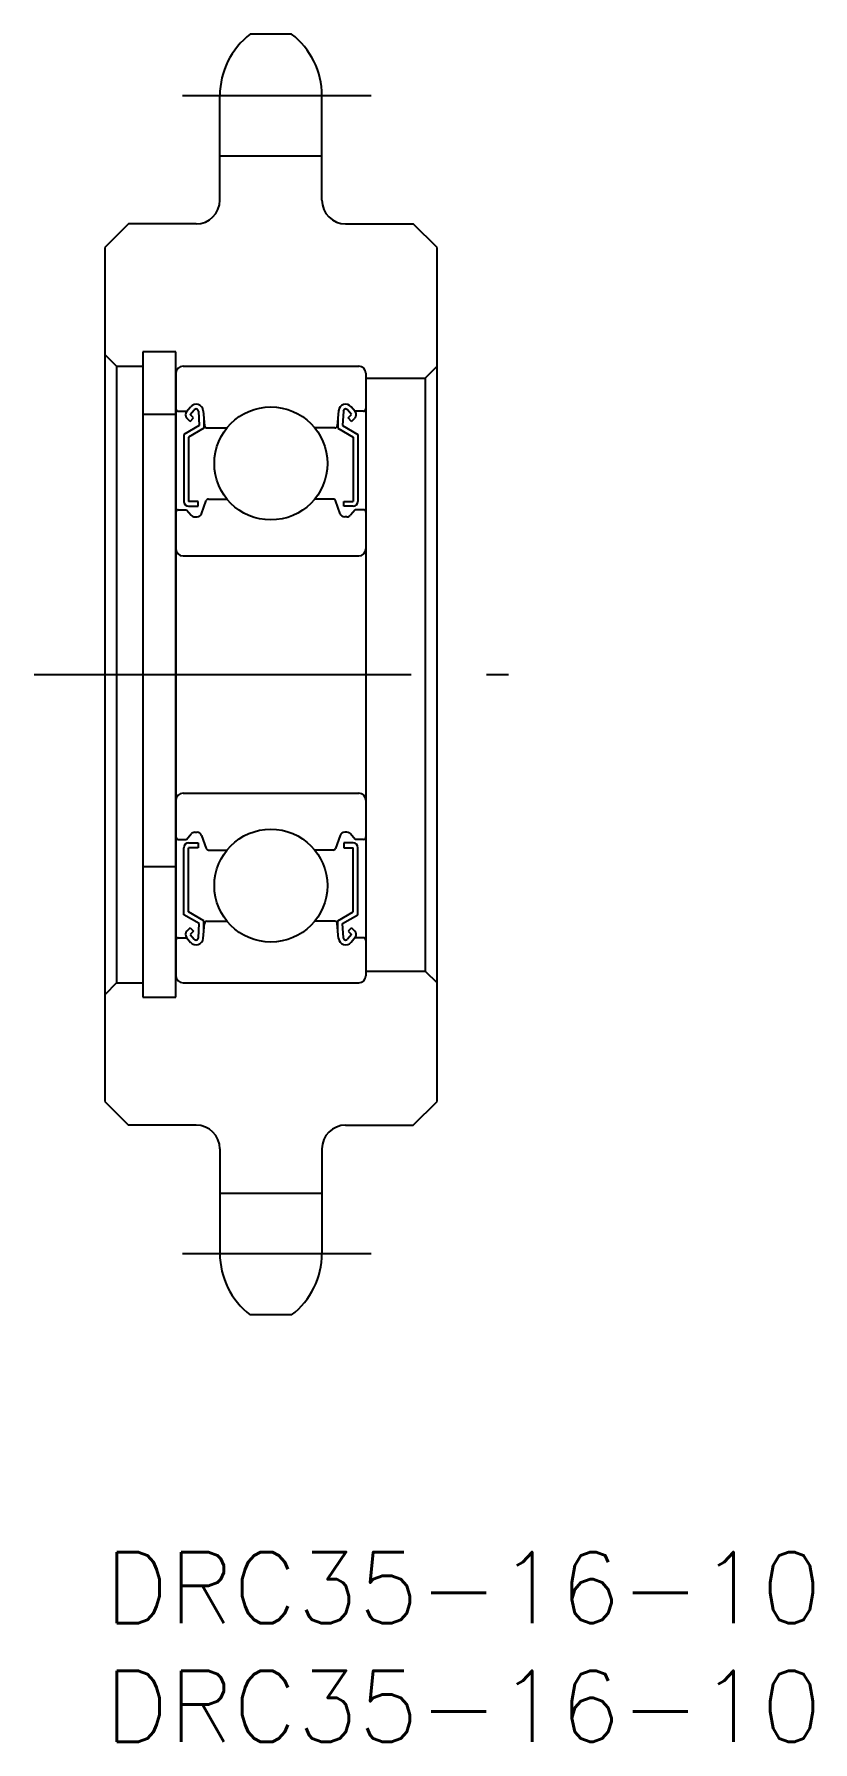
# Model space of a CAD drawing. Extents: x -3 to 29.8, y -8 to 64.
import ezdxf

# ---------------------------------------------------------------- set-up
doc = ezdxf.new("R2010")
doc.units = 0
doc.header["$LTSCALE"] = 0.5
doc.linetypes.add('CENTER', pattern=[50.8, 31.75, -6.35, 6.35, -6.35])
doc.layers.get('0').update_dxf_attribs({"linetype": 'CONTINUOUS'})
doc.layers.add('CENTER', color=1, linetype='CENTER')
doc.styles.get("Standard").update_dxf_attribs({"font": 'txt.shx', "height": 3, "bigfont": 'bigfont.shx'})

# ---------------------------------------------------------------- blocks, each defined once
blk = doc.blocks.new('*U10')
at = {"color": 7, "linetype": 'CONTINUOUS'}
blk.add_text('DRC35-16-10', height=3, dxfattribs=at).set_placement((0, -3))
blk = doc.blocks.new('*U11')
at = {"color": 7, "linetype": 'CONTINUOUS'}
blk.add_text('DRC35-16-10', height=3, dxfattribs=at).set_placement((0, -8))

msp = doc.modelspace()

# ---------------------------------------------------------------- linework, layer by layer
at = {"color": 7, "linetype": 'CONTINUOUS'}
for p, q in [((7.87, 64), (6.13, 64)), ((7, 64), (7, 64)), ((7.473, 64), (7.473, 64)), ((4.85, 57), (4.85, 61.41)), ((9.15, 57), (9.15, 61.41)), ((4.85, 58.87), (9.15, 58.87)), ((1, 56), (0, 55)), ((3.85, 56), (1, 56)), ((10.15, 56), (13, 56)), ((14, 55), (13, 56)), ((0, 55), (0, 19)), ((14, 19), (14, 55)), ((0, 50.5), (0.5, 50)), ((1.6, 50.6), (1.6, 23.4)), ((3, 50.6), (1.6, 50.6)), ((3, 23.4), (3, 50.6)), ((0.5, 50), (0.5, 24)), ((0.5, 50), (1.6, 50)), ((3, 49.7), (3, 24.3)), ((3.3, 50), (10.7, 50)), ((11, 49.7), (11, 24.3)), ((13.5, 49.5), (14, 50)), ((11, 49.5), (13.5, 49.5)), ((13.5, 49.5), (13.5, 24.5)), ((3.448, 48.086), (3.619, 48.291)), ((10.552, 48.086), (10.381, 48.291)), ((1.6, 47.984), (3, 47.984)), ((3.1, 48.1), (3.46, 48.1)), ((3.602, 47.675), (3.46, 47.816)), ((3.602, 47.958), (3.772, 48.16)), ((3.743, 47.817), (3.602, 47.958)), ((3.602, 47.675), (3.743, 47.817)), ((3.948, 48.101), (3.981, 47.501)), ((4.148, 48.124), (4.203, 47.491)), ((4.181, 47.746), (4.181, 47.385)), ((9.852, 48.124), (9.797, 47.491)), ((9.819, 47.746), (9.819, 47.385)), ((10.052, 48.101), (10.019, 47.501)), ((10.398, 47.958), (10.228, 48.16)), ((10.257, 47.817), (10.398, 47.958)), ((10.398, 47.675), (10.257, 47.817)), ((10.398, 47.675), (10.54, 47.816)), ((10.9, 48.1), (10.54, 48.1)), ((3.981, 47.501), (3.331, 47.125)), ((3.331, 47.125), (3.331, 44.3)), ((4.181, 47.385), (3.531, 47.01)), ((3.531, 47.01), (3.531, 44.3)), ((4.303, 47.4), (5.151, 47.4)), ((9.697, 47.4), (8.849, 47.4)), ((9.819, 47.385), (10.469, 47.01)), ((10.019, 47.501), (10.669, 47.125)), ((10.469, 47.01), (10.469, 44.3)), ((10.669, 47.125), (10.669, 44.3)), ((3.1, 43.95), (3.45, 43.95)), ((3.45, 43.95), (3.642, 43.721)), ((3.931, 44.3), (3.531, 44.3)), ((3.531, 44.1), (3.931, 44.1)), ((3.931, 44.1), (3.931, 44.3)), ((4.079, 43.782), (4.28, 44.334)), ((4.374, 44.4), (5.151, 44.4)), ((9.626, 44.4), (8.849, 44.4)), ((9.921, 43.782), (9.72, 44.334)), ((10.069, 44.1), (10.069, 44.3)), ((10.069, 44.3), (10.469, 44.3)), ((10.469, 44.1), (10.069, 44.1)), ((10.55, 43.95), (10.358, 43.721)), ((10.9, 43.95), (10.55, 43.95)), ((3.795, 43.65), (3.891, 43.65)), ((10.205, 43.65), (10.109, 43.65)), ((3.3, 42), (10.7, 42)), ((3.3, 32), (10.7, 32)), ((3.45, 30.05), (3.642, 30.279)), ((3.795, 30.35), (3.891, 30.35)), ((10.205, 30.35), (10.109, 30.35)), ((10.55, 30.05), (10.358, 30.279)), ((3.1, 30.05), (3.45, 30.05)), ((3.331, 26.875), (3.331, 29.7)), ((3.531, 29.9), (3.931, 29.9)), ((3.531, 26.99), (3.531, 29.7)), ((3.931, 29.7), (3.531, 29.7)), ((3.931, 29.9), (3.931, 29.7)), ((4.079, 30.218), (4.28, 29.666)), ((4.374, 29.6), (5.151, 29.6)), ((9.626, 29.6), (8.849, 29.6)), ((9.921, 30.218), (9.72, 29.666)), ((10.069, 29.9), (10.069, 29.7)), ((10.469, 29.9), (10.069, 29.9)), ((10.069, 29.7), (10.469, 29.7)), ((10.469, 26.99), (10.469, 29.7)), ((10.9, 30.05), (10.55, 30.05)), ((10.669, 26.875), (10.669, 29.7)), ((1.6, 28.903), (3, 28.903)), ((3.981, 26.499), (3.331, 26.875)), ((4.181, 26.615), (3.531, 26.99)), ((9.819, 26.615), (10.469, 26.99)), ((10.019, 26.499), (10.669, 26.875)), ((3.602, 26.325), (3.46, 26.184)), ((3.602, 26.325), (3.743, 26.183)), ((3.743, 26.183), (3.602, 26.042)), ((3.602, 26.042), (3.772, 25.84)), ((3.948, 25.899), (3.981, 26.499)), ((4.148, 25.876), (4.203, 26.509)), ((4.181, 26.254), (4.181, 26.615)), ((4.303, 26.6), (5.151, 26.6)), ((9.697, 26.6), (8.849, 26.6)), ((9.852, 25.876), (9.797, 26.509)), ((9.819, 26.254), (9.819, 26.615)), ((10.052, 25.899), (10.019, 26.499)), ((10.398, 26.042), (10.228, 25.84)), ((10.398, 26.325), (10.257, 26.183)), ((10.257, 26.183), (10.398, 26.042)), ((10.398, 26.325), (10.54, 26.184)), ((3.1, 25.9), (3.46, 25.9)), ((3.448, 25.914), (3.619, 25.709)), ((10.552, 25.914), (10.381, 25.709)), ((10.9, 25.9), (10.54, 25.9)), ((11, 24.5), (13.5, 24.5)), ((13.5, 24.5), (14, 24)), ((0.5, 24), (0, 23.5)), ((0.5, 24), (1.6, 24)), ((3.3, 24), (10.7, 24)), ((1.6, 23.4), (3, 23.4)), ((0, 19), (1, 18)), ((13, 18), (14, 19)), ((3.85, 18), (1, 18)), ((10.15, 18), (13, 18)), ((4.85, 17), (4.85, 12.59)), ((9.15, 17), (9.15, 12.59)), ((4.85, 15.13), (9.15, 15.13)), ((7.87, 10), (6.13, 10))]:
    msp.add_line(p, q, dxfattribs=at)
for centre in [(7, 45.9), (7, 28.1)]:
    msp.add_circle(centre, 2.381, dxfattribs=at)
for centre, radius, start, end in [((8.11, 61.41), 3.26, 127.39432, 180), ((5.89, 61.41), 3.26, 0, 52.60047), ((3.85, 57), 1, 270, 0), ((10.15, 57), 1, 180, 270), ((3.3, 49.7), 0.3, 90, 180), ((10.7, 49.7), 0.3, 0, 90), ((3.849, 48.098), 0.3, 4.93539, 140.13695), ((10.151, 48.098), 0.3, 39.86305, 175.06461), ((3.1, 48.2), 0.1, 180, 270), ((3.602, 47.958), 0.2, 140.13695, 225.00202), ((3.849, 48.096), 0.1, 3.10166, 139.95027), ((10.151, 48.096), 0.1, 40.04973, 176.89834), ((10.398, 47.958), 0.2, 314.99798, 39.86305), ((10.9, 48.2), 0.1, 270, 0), ((4.303, 47.5), 0.1, 184.93539, 270), ((9.697, 47.5), 0.1, 270, 355.06461), ((3.1, 43.85), 0.1, 90, 180.81025), ((3.531, 44.3), 0.2, 180, 270), ((4.374, 44.3), 0.1, 90, 159.99156), ((9.626, 44.3), 0.1, 20.00844, 90), ((10.469, 44.3), 0.2, 270, 0), ((10.9, 43.85), 0.1, 359.18975, 90), ((3.795, 43.85), 0.2, 219.97618, 270), ((3.891, 43.85), 0.2, 270, 339.99156), ((10.109, 43.85), 0.2, 200.00844, 270), ((10.205, 43.85), 0.2, 270, 320.02382), ((3.3, 42.3), 0.3, 180, 270), ((10.7, 42.3), 0.3, 270, 0), ((3.3, 31.7), 0.3, 90, 180), ((10.7, 31.7), 0.3, 0, 90), ((3.795, 30.15), 0.2, 90, 140.02382), ((3.891, 30.15), 0.2, 20.00844, 90), ((10.109, 30.15), 0.2, 90, 159.99156), ((10.205, 30.15), 0.2, 39.97618, 90), ((3.1, 30.15), 0.1, 179.18975, 270), ((3.531, 29.7), 0.2, 90, 180), ((4.374, 29.7), 0.1, 200.00844, 270), ((9.626, 29.7), 0.1, 270, 339.99156), ((10.469, 29.7), 0.2, 0, 90), ((10.9, 30.15), 0.1, 270, 0.81025), ((3.602, 26.042), 0.2, 134.99798, 219.86305), ((4.303, 26.5), 0.1, 90, 175.06461), ((9.697, 26.5), 0.1, 4.93539, 90), ((10.398, 26.042), 0.2, 320.13695, 45.00202), ((3.1, 25.8), 0.1, 90, 180), ((3.849, 25.902), 0.3, 219.86305, 355.06461), ((3.849, 25.904), 0.1, 220.04973, 356.89834), ((10.151, 25.902), 0.3, 184.93539, 320.13695), ((10.151, 25.904), 0.1, 183.10166, 319.95027), ((10.9, 25.8), 0.1, 0, 90), ((3.3, 24.3), 0.3, 180, 270), ((10.7, 24.3), 0.3, 270, 0), ((3.85, 17), 1, 0, 90), ((10.15, 17), 1, 90, 180), ((8.11, 12.59), 3.26, 179.99985, 232.60543), ((5.89, 12.59), 3.26, 307.39978, 0.00015)]:
    msp.add_arc(centre, radius, start, end, dxfattribs=at)
at = {"layer": 'CENTER', "color": 1, "linetype": 'CENTER'}
for p, q in [((3.278, 61.41), (11.231, 61.41)), ((-2.971, 37), (17.015, 37)), ((3.278, 12.59), (11.231, 12.59))]:
    msp.add_line(p, q, dxfattribs=at)

# ---------------------------------------------------------------- block references
at = {"color": 7, "linetype": 'CONTINUOUS'}
for name in ['*U10', '*U11']:
    msp.add_blockref(name, (0, 0), dxfattribs=at)

doc.saveas('drawing.dxf')
